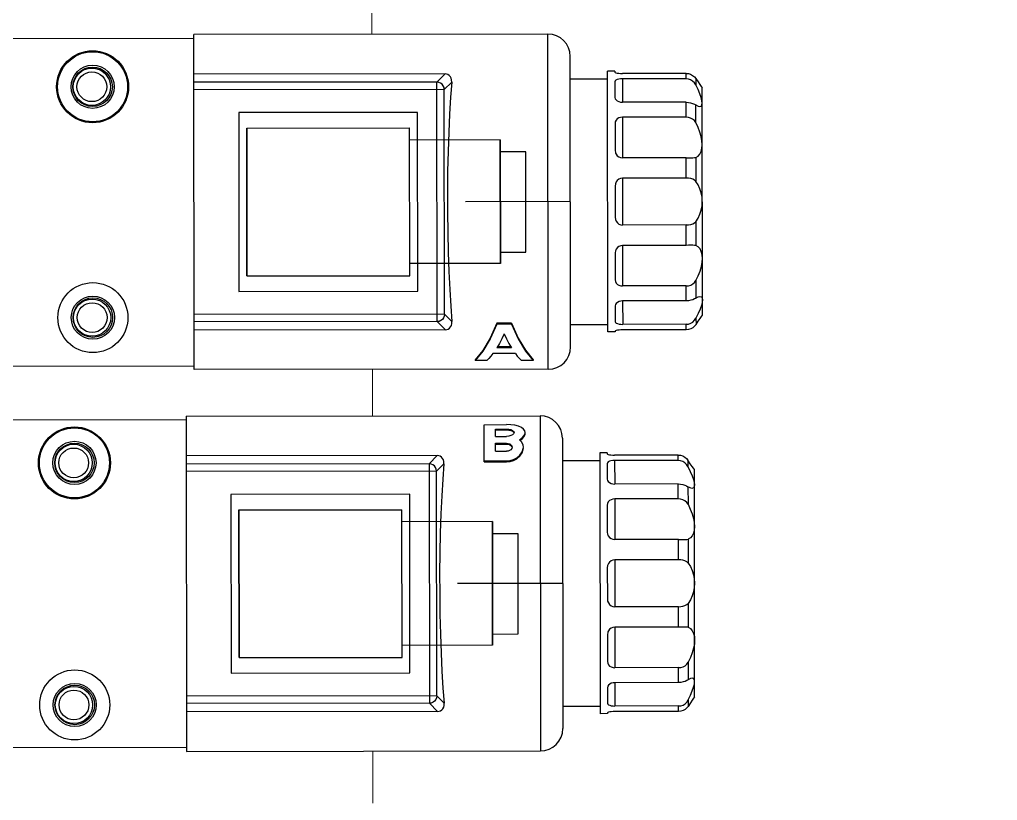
# Model space of a CAD drawing. Header units: feet. Extents: x -99009 to 3252343, y -11094690 to 9035152.
# Drawn here: x 2520649.2 to 2520780.4, y -1969550.5 to -1969445.6 of the extents above; entities that cross this region are included whole.
import ezdxf

# ---------------------------------------------------------------- set-up
doc = ezdxf.new("R2010")
doc.units = ezdxf.units.FT
for name, color, linetype in [('1', 1, 'Continuous'), ('K-LINE', 7, 'Continuous'), ('栗本図面枠', 7, 'Continuous')]:
    doc.layers.add(name, color=color, linetype=linetype)

# ---------------------------------------------------------------- blocks, each defined once
blk = doc.blocks.new('K24582845e8a56')
at = {"layer": '栗本図面枠', "color": 1}
for p, q in [((-7067.08, 339.82, 0), (-7066.61, 340.13, 0)), ((-7066.61, 340.13, 0), (-7066.24, 340.37, 0)), ((-7066.24, 340.37, 0), (-7065.99, 340.55, 0)), ((-7065.57, 340.13, 0), (-7066.22, 339.82, 0)), ((-7065.99, 340.55, 0), (-7065.8, 340.68, 0)), ((-7035.3, 340.68, 0), (-7065.8, 340.68, 0)), ((-7064.99, 340.37, 0), (-7065.57, 340.13, 0)), ((-7064.5, 340.54, 0), (-7064.99, 340.37, 0)), ((-7064.09, 340.65, 0), (-7064.5, 340.54, 0)), ((-7063.75, 340.68, 0), (-7064.09, 340.65, 0)), ((-7063.51, 340.65, 0), (-7063.75, 340.68, 0)), ((-7063.35, 340.55, 0), (-7063.51, 340.65, 0)), ((-7063.51, 339.82, 0), (-7063.34, 340.13, 0)), ((-7063.29, 340.35, 0), (-7063.35, 340.55, 0)), ((-7063.34, 340.13, 0), (-7063.29, 340.35, 0)), ((-7060.51, 340.13, 0), (-7061.16, 339.82, 0)), ((-7059.87, 340.37, 0), (-7060.51, 340.13, 0)), ((-7059.27, 340.54, 0), (-7059.87, 340.37, 0)), ((-7058.7, 340.65, 0), (-7059.27, 340.54, 0)), ((-7058.17, 340.68, 0), (-7058.7, 340.65, 0)), ((-7057.7, 340.65, 0), (-7058.17, 340.68, 0)), ((-7057.28, 340.55, 0), (-7057.7, 340.65, 0)), ((-7056.92, 340.37, 0), (-7057.28, 340.55, 0)), ((-7056.64, 340.13, 0), (-7056.92, 340.37, 0)), ((-7056.47, 339.82, 0), (-7056.64, 340.13, 0)), ((-7052.78, 340.13, 0), (-7053.25, 339.82, 0)), ((-7052.26, 340.37, 0), (-7052.78, 340.13, 0)), ((-7051.7, 340.54, 0), (-7052.26, 340.37, 0)), ((-7051.13, 340.65, 0), (-7051.7, 340.54, 0)), ((-7050.55, 340.68, 0), (-7051.13, 340.65, 0)), ((-7049.97, 340.65, 0), (-7050.55, 340.68, 0)), ((-7049.4, 340.55, 0), (-7049.97, 340.65, 0)), ((-7048.84, 340.37, 0), (-7049.4, 340.55, 0)), ((-7048.31, 340.13, 0), (-7048.84, 340.37, 0)), ((-7047.84, 339.82, 0), (-7048.31, 340.13, 0)), ((-7044.45, 340.13, 0), (-7044.63, 339.82, 0)), ((-7044.18, 340.37, 0), (-7044.45, 340.13, 0)), ((-7043.82, 340.54, 0), (-7044.18, 340.37, 0)), ((-7043.4, 340.65, 0), (-7043.82, 340.54, 0)), ((-7042.92, 340.68, 0), (-7043.4, 340.65, 0)), ((-7042.4, 340.65, 0), (-7042.92, 340.68, 0)), ((-7041.84, 340.55, 0), (-7042.4, 340.65, 0)), ((-7041.22, 340.37, 0), (-7041.84, 340.55, 0)), ((-7040.58, 340.13, 0), (-7041.22, 340.37, 0)), ((-7039.94, 339.82, 0), (-7040.58, 340.13, 0)), ((-7037.81, 340.35, 0), (-7037.75, 340.55, 0)), ((-7037.76, 340.13, 0), (-7037.81, 340.35, 0)), ((-7037.59, 339.82, 0), (-7037.76, 340.13, 0)), ((-7037.75, 340.55, 0), (-7037.59, 340.65, 0)), ((-7037.59, 340.65, 0), (-7037.34, 340.68, 0)), ((-7037.34, 340.68, 0), (-7037.01, 340.65, 0)), ((-7037.01, 340.65, 0), (-7036.6, 340.54, 0)), ((-7036.6, 340.54, 0), (-7036.1, 340.37, 0)), ((-7036.1, 340.37, 0), (-7035.53, 340.13, 0)), ((-7035.53, 340.13, 0), (-7034.88, 339.82, 0)), ((-7035.11, 340.55, 0), (-7035.3, 340.68, 0)), ((-7034.85, 340.37, 0), (-7035.11, 340.55, 0)), ((-7034.49, 340.13, 0), (-7034.85, 340.37, 0)), ((-7034.02, 339.82, 0), (-7034.49, 340.13, 0)), ((-7067.76, 338.52, 0), (-7067.73, 338.83, 0)), ((-7067.73, 338.83, 0), (-7067.64, 339.13, 0)), ((-7067.64, 339.13, 0), (-7067.49, 339.4, 0)), ((-7067.49, 339.4, 0), (-7067.3, 339.64, 0)), ((-7067.3, 339.64, 0), (-7067.08, 339.82, 0)), ((-7067.08, 339.82, 0), (-7066.22, 339.82, 0)), ((-7067, 338.83, 0), (-7067.03, 338.52, 0)), ((-7066.89, 339.13, 0), (-7067, 338.83, 0)), ((-7066.72, 339.4, 0), (-7066.89, 339.13, 0)), ((-7066.49, 339.64, 0), (-7066.72, 339.4, 0)), ((-7066.22, 339.82, 0), (-7066.49, 339.64, 0)), ((-7063.88, 338.52, 0), (-7063.86, 338.83, 0)), ((-7063.86, 338.83, 0), (-7063.81, 339.13, 0)), ((-7063.81, 339.13, 0), (-7063.72, 339.4, 0)), ((-7063.72, 339.4, 0), (-7063.62, 339.64, 0)), ((-7063.62, 339.64, 0), (-7063.51, 339.82, 0)), ((-7061.16, 339.82, 0), (-7063.51, 339.82, 0)), ((-7061.85, 338.83, 0), (-7061.88, 338.52, 0)), ((-7061.76, 339.13, 0), (-7061.85, 338.83, 0)), ((-7061.62, 339.4, 0), (-7061.76, 339.13, 0)), ((-7061.41, 339.64, 0), (-7061.62, 339.4, 0)), ((-7061.16, 339.82, 0), (-7061.41, 339.64, 0)), ((-7056.44, 339.64, 0), (-7056.47, 339.82, 0)), ((-7056.47, 339.82, 0), (-7053.25, 339.82, 0)), ((-7056.42, 339.4, 0), (-7056.44, 339.64, 0)), ((-7056.43, 338.83, 0), (-7056.42, 339.13, 0)), ((-7056.43, 338.52, 0), (-7056.43, 338.83, 0)), ((-7056.42, 339.31, 0), (-7056.42, 339.4, 0)), ((-7056.42, 339.13, 0), (-7056.42, 339.31, 0)), ((-7053.68, 338.83, 0), (-7053.69, 338.52, 0)), ((-7053.63, 339.13, 0), (-7053.68, 338.83, 0)), ((-7053.55, 339.4, 0), (-7053.63, 339.13, 0)), ((-7053.42, 339.64, 0), (-7053.55, 339.4, 0)), ((-7053.25, 339.82, 0), (-7053.42, 339.64, 0)), ((-7047.68, 339.64, 0), (-7047.84, 339.82, 0)), ((-7047.84, 339.82, 0), (-7044.63, 339.82, 0)), ((-7047.55, 339.4, 0), (-7047.68, 339.64, 0)), ((-7047.47, 339.13, 0), (-7047.55, 339.4, 0)), ((-7047.42, 338.83, 0), (-7047.47, 339.13, 0)), ((-7047.4, 338.52, 0), (-7047.42, 338.83, 0)), ((-7044.66, 339.64, 0), (-7044.67, 339.4, 0)), ((-7044.67, 339.4, 0), (-7044.67, 339.31, 0)), ((-7044.67, 339.31, 0), (-7044.67, 339.13, 0)), ((-7044.67, 339.13, 0), (-7044.67, 338.83, 0)), ((-7044.67, 338.83, 0), (-7044.66, 338.52, 0)), ((-7044.63, 339.82, 0), (-7044.66, 339.64, 0)), ((-7039.68, 339.64, 0), (-7039.94, 339.82, 0)), ((-7039.94, 339.82, 0), (-7037.59, 339.82, 0)), ((-7039.48, 339.4, 0), (-7039.68, 339.64, 0)), ((-7039.33, 339.13, 0), (-7039.48, 339.4, 0)), ((-7039.24, 338.83, 0), (-7039.33, 339.13, 0)), ((-7039.22, 338.52, 0), (-7039.24, 338.83, 0)), ((-7037.59, 339.82, 0), (-7037.48, 339.64, 0)), ((-7037.48, 339.64, 0), (-7037.37, 339.4, 0)), ((-7037.37, 339.4, 0), (-7037.29, 339.13, 0)), ((-7037.29, 339.13, 0), (-7037.23, 338.83, 0)), ((-7037.23, 338.83, 0), (-7037.21, 338.52, 0)), ((-7034.6, 339.64, 0), (-7034.88, 339.82, 0)), ((-7034.88, 339.82, 0), (-7034.02, 339.82, 0)), ((-7034.37, 339.4, 0), (-7034.6, 339.64, 0)), ((-7034.2, 339.13, 0), (-7034.37, 339.4, 0)), ((-7034.1, 338.83, 0), (-7034.2, 339.13, 0)), ((-7034.07, 338.52, 0), (-7034.1, 338.83, 0)), ((-7034.02, 339.82, 0), (-7033.8, 339.64, 0)), ((-7033.8, 339.64, 0), (-7033.6, 339.4, 0)), ((-7033.6, 339.4, 0), (-7033.46, 339.13, 0)), ((-7033.46, 339.13, 0), (-7033.36, 338.83, 0)), ((-7033.36, 338.83, 0), (-7033.33, 338.52, 0)), ((-7016.05, 338.54, 0), (-7015.83, 338.72, 0)), ((-7015.35, 339.03, 0), (-7015.83, 338.72, 0)), ((-7015.83, 338.72, 0), (-7014.97, 338.72, 0)), ((-7014.99, 339.27, 0), (-7015.35, 339.03, 0)), ((-7014.97, 338.72, 0), (-7015.24, 338.54, 0)), ((-7014.74, 339.44, 0), (-7014.99, 339.27, 0)), ((-7014.97, 338.72, 0), (-7014.32, 339.03, 0)), ((-7014.55, 339.58, 0), (-7014.74, 339.44, 0)), ((-6984.05, 339.58, 0), (-7014.55, 339.58, 0)), ((-7014.32, 339.03, 0), (-7013.74, 339.27, 0)), ((-7013.74, 339.27, 0), (-7013.24, 339.45, 0)), ((-7013.24, 339.45, 0), (-7012.83, 339.55, 0)), ((-7012.83, 339.55, 0), (-7012.5, 339.58, 0)), ((-7012.5, 339.58, 0), (-7012.26, 339.55, 0)), ((-7012.37, 338.54, 0), (-7012.26, 338.72, 0)), ((-7012.26, 339.55, 0), (-7012.1, 339.44, 0)), ((-7012.09, 339.03, 0), (-7012.26, 338.72, 0)), ((-7012.26, 338.72, 0), (-7009.91, 338.72, 0)), ((-7012.1, 339.44, 0), (-7012.04, 339.25, 0)), ((-7012.04, 339.25, 0), (-7012.09, 339.03, 0)), ((-7009.91, 338.72, 0), (-7010.16, 338.54, 0)), ((-7009.91, 338.72, 0), (-7009.26, 339.03, 0)), ((-7009.26, 339.03, 0), (-7008.62, 339.27, 0)), ((-7008.62, 339.27, 0), (-7008.01, 339.45, 0)), ((-7008.01, 339.45, 0), (-7007.44, 339.55, 0)), ((-7007.44, 339.55, 0), (-7006.92, 339.58, 0)), ((-7006.92, 339.58, 0), (-7006.44, 339.55, 0)), ((-7006.44, 339.55, 0), (-7006.02, 339.44, 0)), ((-7006.02, 339.44, 0), (-7005.67, 339.27, 0)), ((-7005.67, 339.27, 0), (-7005.39, 339.03, 0)), ((-7005.39, 339.03, 0), (-7005.22, 338.72, 0)), ((-7005.19, 338.54, 0), (-7005.22, 338.72, 0)), ((-7005.22, 338.72, 0), (-7002, 338.72, 0)), ((-7002, 338.72, 0), (-7002.17, 338.54, 0)), ((-7002, 338.72, 0), (-7001.53, 339.03, 0)), ((-7001.53, 339.03, 0), (-7001, 339.27, 0)), ((-7001, 339.27, 0), (-7000.44, 339.45, 0)), ((-7000.44, 339.45, 0), (-6999.87, 339.55, 0)), ((-6999.87, 339.55, 0), (-6999.3, 339.58, 0)), ((-6999.3, 339.58, 0), (-6998.72, 339.55, 0)), ((-6998.72, 339.55, 0), (-6998.15, 339.44, 0)), ((-6998.15, 339.44, 0), (-6997.59, 339.27, 0)), ((-6997.59, 339.27, 0), (-6997.06, 339.03, 0)), ((-6997.06, 339.03, 0), (-6996.59, 338.72, 0)), ((-6996.43, 338.54, 0), (-6996.59, 338.72, 0)), ((-6996.59, 338.72, 0), (-6993.38, 338.72, 0)), ((-6993.38, 338.72, 0), (-6993.41, 338.54, 0)), ((-6993.38, 338.72, 0), (-6993.21, 339.03, 0)), ((-6993.21, 339.03, 0), (-6992.93, 339.27, 0)), ((-6992.93, 339.27, 0), (-6992.57, 339.45, 0)), ((-6992.57, 339.45, 0), (-6992.15, 339.55, 0)), ((-6992.15, 339.55, 0), (-6991.67, 339.58, 0)), ((-6991.67, 339.58, 0), (-6991.15, 339.55, 0)), ((-6991.15, 339.55, 0), (-6990.58, 339.44, 0)), ((-6990.58, 339.44, 0), (-6989.97, 339.27, 0)), ((-6989.97, 339.27, 0), (-6989.33, 339.03, 0)), ((-6989.33, 339.03, 0), (-6988.69, 338.72, 0)), ((-6988.43, 338.54, 0), (-6988.69, 338.72, 0)), ((-6988.69, 338.72, 0), (-6986.34, 338.72, 0)), ((-6986.5, 339.44, 0), (-6986.56, 339.25, 0)), ((-6986.56, 339.25, 0), (-6986.51, 339.03, 0)), ((-6986.51, 339.03, 0), (-6986.34, 338.72, 0)), ((-6986.34, 339.55, 0), (-6986.5, 339.44, 0)), ((-6986.09, 339.58, 0), (-6986.34, 339.55, 0)), ((-6986.34, 338.72, 0), (-6986.23, 338.54, 0)), ((-6985.76, 339.55, 0), (-6986.09, 339.58, 0)), ((-6985.35, 339.45, 0), (-6985.76, 339.55, 0)), ((-6984.85, 339.27, 0), (-6985.35, 339.45, 0)), ((-6984.27, 339.03, 0), (-6984.85, 339.27, 0)), ((-6983.63, 338.72, 0), (-6984.27, 339.03, 0)), ((-6984.05, 339.58, 0), (-6983.85, 339.44, 0)), ((-6983.85, 339.44, 0), (-6983.6, 339.27, 0)), ((-6983.35, 338.54, 0), (-6983.63, 338.72, 0)), ((-6983.63, 338.72, 0), (-6982.77, 338.72, 0)), ((-6983.6, 339.27, 0), (-6983.24, 339.03, 0)), ((-6983.24, 339.03, 0), (-6982.77, 338.72, 0)), ((-6982.77, 338.72, 0), (-6982.55, 338.54, 0)), ((-7067.76, 338.52, 0), (-7067.76, 329.98, 0)), ((-7067.03, 338.52, 0), (-7067.76, 338.52, 0)), ((-7067.03, 338.52, 0), (-7067.03, 329.98, 0)), ((-7063.88, 338.52, 0), (-7063.88, 329.98, 0)), ((-7061.88, 338.52, 0), (-7063.88, 338.52, 0)), ((-7061.88, 338.52, 0), (-7061.88, 329.98, 0)), ((-7056.43, 338.52, 0), (-7056.43, 329.98, 0)), ((-7053.69, 338.52, 0), (-7056.43, 338.52, 0)), ((-7053.69, 338.52, 0), (-7053.69, 329.98, 0)), ((-7047.4, 338.52, 0), (-7047.4, 329.98, 0)), ((-7044.66, 338.52, 0), (-7047.4, 338.52, 0)), ((-7044.66, 338.52, 0), (-7044.66, 329.98, 0)), ((-7039.22, 338.52, 0), (-7039.22, 329.98, 0)), ((-7037.21, 338.52, 0), (-7039.22, 338.52, 0)), ((-7037.21, 338.52, 0), (-7037.21, 329.98, 0)), ((-7034.07, 338.52, 0), (-7034.07, 329.98, 0)), ((-7033.33, 338.52, 0), (-7034.07, 338.52, 0)), ((-7033.33, 338.52, 0), (-7033.33, 329.98, 0)), ((-7016.51, 337.42, 0), (-7016.48, 337.73, 0)), ((-7015.78, 337.42, 0), (-7016.51, 337.42, 0)), ((-7016.51, 337.42, 0), (-7016.51, 328.88, 0)), ((-7016.48, 337.73, 0), (-7016.39, 338.03, 0)), ((-7016.39, 338.03, 0), (-7016.24, 338.3, 0)), ((-7016.24, 338.3, 0), (-7016.05, 338.54, 0)), ((-7015.75, 337.73, 0), (-7015.78, 337.42, 0)), ((-7015.78, 337.42, 0), (-7015.78, 328.88, 0)), ((-7015.64, 338.03, 0), (-7015.75, 337.73, 0)), ((-7015.47, 338.3, 0), (-7015.64, 338.03, 0)), ((-7015.24, 338.54, 0), (-7015.47, 338.3, 0)), ((-7012.63, 337.42, 0), (-7012.61, 337.73, 0)), ((-7010.63, 337.42, 0), (-7012.63, 337.42, 0)), ((-7012.63, 337.42, 0), (-7012.63, 328.88, 0)), ((-7012.61, 337.73, 0), (-7012.56, 338.03, 0)), ((-7012.56, 338.03, 0), (-7012.47, 338.3, 0)), ((-7012.47, 338.3, 0), (-7012.37, 338.54, 0)), ((-7010.6, 337.73, 0), (-7010.63, 337.42, 0)), ((-7010.63, 337.42, 0), (-7010.63, 328.88, 0)), ((-7010.51, 338.03, 0), (-7010.6, 337.73, 0)), ((-7010.37, 338.3, 0), (-7010.51, 338.03, 0)), ((-7010.16, 338.54, 0), (-7010.37, 338.3, 0)), ((-7005.17, 338.3, 0), (-7005.19, 338.54, 0)), ((-7005.18, 337.73, 0), (-7005.17, 338.03, 0)), ((-7005.18, 337.42, 0), (-7005.18, 337.73, 0)), ((-7002.44, 337.42, 0), (-7005.18, 337.42, 0)), ((-7005.18, 337.42, 0), (-7005.18, 328.88, 0)), ((-7005.17, 338.21, 0), (-7005.17, 338.3, 0)), ((-7005.17, 338.03, 0), (-7005.17, 338.21, 0)), ((-7002.43, 337.73, 0), (-7002.44, 337.42, 0)), ((-7002.44, 337.42, 0), (-7002.44, 328.88, 0)), ((-7002.38, 338.03, 0), (-7002.43, 337.73, 0)), ((-7002.3, 338.3, 0), (-7002.38, 338.03, 0)), ((-7002.17, 338.54, 0), (-7002.3, 338.3, 0)), ((-6996.3, 338.3, 0), (-6996.43, 338.54, 0)), ((-6996.22, 338.03, 0), (-6996.3, 338.3, 0)), ((-6996.17, 337.73, 0), (-6996.22, 338.03, 0)), ((-6996.15, 337.42, 0), (-6996.17, 337.73, 0)), ((-6993.41, 337.42, 0), (-6996.15, 337.42, 0)), ((-6996.15, 337.42, 0), (-6996.15, 328.88, 0)), ((-6993.41, 338.54, 0), (-6993.42, 338.3, 0)), ((-6993.42, 338.3, 0), (-6993.42, 338.21, 0)), ((-6993.42, 338.21, 0), (-6993.42, 338.03, 0)), ((-6993.42, 338.03, 0), (-6993.42, 337.73, 0)), ((-6993.42, 337.73, 0), (-6993.41, 337.42, 0)), ((-6993.41, 337.42, 0), (-6993.41, 328.88, 0)), ((-6988.23, 338.3, 0), (-6988.43, 338.54, 0)), ((-6988.08, 338.03, 0), (-6988.23, 338.3, 0)), ((-6987.99, 337.73, 0), (-6988.08, 338.03, 0)), ((-6987.97, 337.42, 0), (-6987.99, 337.73, 0)), ((-6985.96, 337.42, 0), (-6987.97, 337.42, 0)), ((-6987.97, 337.42, 0), (-6987.97, 328.88, 0)), ((-6986.23, 338.54, 0), (-6986.12, 338.3, 0)), ((-6986.12, 338.3, 0), (-6986.04, 338.03, 0)), ((-6986.04, 338.03, 0), (-6985.98, 337.73, 0)), ((-6985.98, 337.73, 0), (-6985.96, 337.42, 0)), ((-6985.96, 337.42, 0), (-6985.96, 328.88, 0)), ((-6983.12, 338.3, 0), (-6983.35, 338.54, 0)), ((-6982.95, 338.03, 0), (-6983.12, 338.3, 0)), ((-6982.85, 337.73, 0), (-6982.95, 338.03, 0)), ((-6982.82, 337.42, 0), (-6982.85, 337.73, 0)), ((-6982.08, 337.42, 0), (-6982.82, 337.42, 0)), ((-6982.82, 337.42, 0), (-6982.82, 328.88, 0)), ((-6982.55, 338.54, 0), (-6982.35, 338.3, 0)), ((-6982.35, 338.3, 0), (-6982.21, 338.03, 0)), ((-6982.21, 338.03, 0), (-6982.11, 337.73, 0)), ((-6982.11, 337.73, 0), (-6982.08, 337.42, 0)), ((-6982.08, 337.42, 0), (-6982.08, 328.88, 0)), ((-7067.81, 329.28, 0), (-7067.79, 329.49, 0)), ((-7067.79, 329.49, 0), (-7067.77, 329.73, 0)), ((-7067.77, 329.73, 0), (-7067.76, 329.98, 0)), ((-7067.03, 329.98, 0), (-7067.02, 329.73, 0)), ((-7067.03, 329.98, 0), (-7063.88, 329.98, 0)), ((-7067.02, 329.73, 0), (-7066.98, 329.49, 0)), ((-7066.98, 329.49, 0), (-7066.93, 329.28, 0)), ((-7064.07, 329.28, 0), (-7063.97, 329.49, 0)), ((-7063.97, 329.49, 0), (-7063.91, 329.73, 0)), ((-7063.91, 329.73, 0), (-7063.88, 329.98, 0)), ((-7061.88, 329.98, 0), (-7061.85, 329.73, 0)), ((-7061.88, 329.98, 0), (-7056.45, 329.98, 0)), ((-7061.85, 329.73, 0), (-7061.78, 329.49, 0)), ((-7061.78, 329.49, 0), (-7061.65, 329.28, 0)), ((-7056.71, 329.28, 0), (-7056.56, 329.49, 0)), ((-7056.56, 329.49, 0), (-7056.46, 329.73, 0)), ((-7056.46, 329.73, 0), (-7056.43, 329.98, 0)), ((-7053.69, 329.98, 0), (-7053.66, 329.73, 0)), ((-7053.69, 329.98, 0), (-7047.4, 329.98, 0)), ((-7053.66, 329.73, 0), (-7053.56, 329.49, 0)), ((-7053.56, 329.49, 0), (-7053.4, 329.28, 0)), ((-7047.69, 329.28, 0), (-7047.54, 329.49, 0)), ((-7047.54, 329.49, 0), (-7047.44, 329.73, 0)), ((-7047.44, 329.73, 0), (-7047.4, 329.98, 0)), ((-7044.66, 329.98, 0), (-7044.63, 329.73, 0)), ((-7044.66, 329.98, 0), (-7039.22, 329.98, 0)), ((-7044.63, 329.73, 0), (-7044.54, 329.49, 0)), ((-7044.54, 329.49, 0), (-7044.39, 329.28, 0)), ((-7039.44, 329.28, 0), (-7039.32, 329.49, 0)), ((-7039.32, 329.49, 0), (-7039.24, 329.73, 0)), ((-7039.24, 329.73, 0), (-7039.22, 329.98, 0)), ((-7037.21, 329.98, 0), (-7037.19, 329.73, 0)), ((-7037.21, 329.98, 0), (-7034.07, 329.98, 0)), ((-7037.19, 329.73, 0), (-7037.13, 329.49, 0)), ((-7037.13, 329.49, 0), (-7037.02, 329.28, 0)), ((-7034.17, 329.28, 0), (-7034.11, 329.49, 0)), ((-7034.11, 329.49, 0), (-7034.08, 329.73, 0)), ((-7034.08, 329.73, 0), (-7034.07, 329.98, 0)), ((-7033.33, 329.98, 0), (-7033.33, 329.73, 0)), ((-7033.33, 329.73, 0), (-7033.31, 329.49, 0)), ((-7033.31, 329.49, 0), (-7033.28, 329.28, 0)), ((-7068.05, 328.98, 0), (-7068.05, 327.98, 0)), ((-7068.05, 328.98, 0), (-7067.92, 328.98, 0)), ((-7067.92, 328.98, 0), (-7067.89, 329.02, 0)), ((-7067.89, 329.02, 0), (-7067.85, 329.12, 0)), ((-7067.85, 329.12, 0), (-7067.81, 329.28, 0)), ((-7066.93, 329.28, 0), (-7066.85, 329.12, 0)), ((-7066.85, 329.12, 0), (-7066.75, 329.02, 0)), ((-7066.75, 329.02, 0), (-7066.64, 328.98, 0)), ((-7066.64, 328.98, 0), (-7064.55, 328.98, 0)), ((-7064.55, 328.98, 0), (-7064.37, 329.02, 0)), ((-7064.37, 329.02, 0), (-7064.21, 329.12, 0)), ((-7064.21, 329.12, 0), (-7064.07, 329.28, 0)), ((-7061.65, 329.28, 0), (-7061.48, 329.12, 0)), ((-7061.48, 329.12, 0), (-7061.28, 329.02, 0)), ((-7061.28, 329.02, 0), (-7061.04, 328.98, 0)), ((-7061.04, 328.98, 0), (-7057.43, 328.98, 0)), ((-7057.43, 328.98, 0), (-7057.15, 329.02, 0)), ((-7057.15, 329.02, 0), (-7057.06, 329.05, 0)), ((-7057.06, 329.05, 0), (-7056.91, 329.12, 0)), ((-7056.91, 329.12, 0), (-7056.71, 329.28, 0)), ((-7053.4, 329.28, 0), (-7053.19, 329.12, 0)), ((-7053.19, 329.12, 0), (-7052.93, 329.02, 0)), ((-7052.93, 329.02, 0), (-7052.64, 328.98, 0)), ((-7052.64, 328.98, 0), (-7048.46, 328.98, 0)), ((-7048.46, 328.98, 0), (-7048.17, 329.02, 0)), ((-7048.17, 329.02, 0), (-7047.91, 329.12, 0)), ((-7047.91, 329.12, 0), (-7047.69, 329.28, 0)), ((-7044.39, 329.28, 0), (-7044.18, 329.12, 0)), ((-7044.18, 329.12, 0), (-7044.03, 329.05, 0)), ((-7044.03, 329.05, 0), (-7043.94, 329.02, 0)), ((-7043.94, 329.02, 0), (-7043.67, 328.98, 0)), ((-7043.67, 328.98, 0), (-7040.05, 328.98, 0)), ((-7040.05, 328.98, 0), (-7039.82, 329.02, 0)), ((-7039.82, 329.02, 0), (-7039.61, 329.12, 0)), ((-7039.61, 329.12, 0), (-7039.44, 329.28, 0)), ((-7037.02, 329.28, 0), (-7036.89, 329.12, 0)), ((-7036.89, 329.12, 0), (-7036.72, 329.02, 0)), ((-7036.72, 329.02, 0), (-7036.54, 328.98, 0)), ((-7036.54, 328.98, 0), (-7034.46, 328.98, 0)), ((-7034.46, 328.98, 0), (-7034.34, 329.02, 0)), ((-7034.34, 329.02, 0), (-7034.25, 329.12, 0)), ((-7034.25, 329.12, 0), (-7034.17, 329.28, 0)), ((-7033.28, 329.28, 0), (-7033.25, 329.12, 0)), ((-7033.25, 329.12, 0), (-7033.21, 329.02, 0)), ((-7033.21, 329.02, 0), (-7033.17, 328.98, 0)), ((-7033.17, 328.98, 0), (-7033.05, 328.98, 0)), ((-7033.05, 328.98, 0), (-7033.05, 327.98, 0)), ((-7016.6, 328.02, 0), (-7016.56, 328.18, 0)), ((-7016.56, 328.18, 0), (-7016.54, 328.39, 0)), ((-7016.54, 328.39, 0), (-7016.52, 328.63, 0)), ((-7016.52, 328.63, 0), (-7016.51, 328.88, 0)), ((-7015.78, 328.88, 0), (-7015.77, 328.63, 0)), ((-7015.78, 328.88, 0), (-7012.63, 328.88, 0)), ((-7015.77, 328.63, 0), (-7015.73, 328.39, 0)), ((-7015.73, 328.39, 0), (-7015.68, 328.18, 0)), ((-7015.68, 328.18, 0), (-7015.6, 328.02, 0)), ((-7012.96, 328.02, 0), (-7012.82, 328.18, 0)), ((-7012.82, 328.18, 0), (-7012.72, 328.39, 0)), ((-7012.72, 328.39, 0), (-7012.66, 328.63, 0)), ((-7012.66, 328.63, 0), (-7012.63, 328.88, 0)), ((-7010.63, 328.88, 0), (-7010.6, 328.63, 0)), ((-7010.63, 328.88, 0), (-7005.2, 328.88, 0)), ((-7010.6, 328.63, 0), (-7010.53, 328.39, 0)), ((-7010.53, 328.39, 0), (-7010.4, 328.18, 0)), ((-7010.4, 328.18, 0), (-7010.23, 328.02, 0)), ((-7005.66, 328.02, 0), (-7005.46, 328.18, 0)), ((-7005.46, 328.18, 0), (-7005.31, 328.39, 0)), ((-7005.31, 328.39, 0), (-7005.21, 328.63, 0)), ((-7005.21, 328.63, 0), (-7005.18, 328.88, 0)), ((-7002.44, 328.88, 0), (-7002.41, 328.63, 0)), ((-7002.44, 328.88, 0), (-6996.15, 328.88, 0)), ((-7002.41, 328.63, 0), (-7002.31, 328.39, 0)), ((-7002.31, 328.39, 0), (-7002.15, 328.18, 0)), ((-7002.15, 328.18, 0), (-7001.94, 328.02, 0)), ((-6996.66, 328.02, 0), (-6996.44, 328.18, 0)), ((-6996.44, 328.18, 0), (-6996.29, 328.39, 0)), ((-6996.29, 328.39, 0), (-6996.19, 328.63, 0)), ((-6996.19, 328.63, 0), (-6996.15, 328.88, 0)), ((-6993.41, 328.88, 0), (-6993.38, 328.63, 0)), ((-6993.41, 328.88, 0), (-6987.97, 328.88, 0)), ((-6993.38, 328.63, 0), (-6993.29, 328.39, 0)), ((-6993.29, 328.39, 0), (-6993.14, 328.18, 0)), ((-6993.14, 328.18, 0), (-6992.93, 328.02, 0)), ((-6988.36, 328.02, 0), (-6988.19, 328.18, 0)), ((-6988.19, 328.18, 0), (-6988.07, 328.39, 0)), ((-6988.07, 328.39, 0), (-6987.99, 328.63, 0)), ((-6987.99, 328.63, 0), (-6987.97, 328.88, 0)), ((-6985.96, 328.88, 0), (-6985.94, 328.63, 0)), ((-6985.96, 328.88, 0), (-6982.82, 328.88, 0)), ((-6985.94, 328.63, 0), (-6985.88, 328.39, 0)), ((-6985.88, 328.39, 0), (-6985.77, 328.18, 0)), ((-6985.77, 328.18, 0), (-6985.64, 328.02, 0)), ((-6983, 328.02, 0), (-6982.92, 328.18, 0)), ((-6982.92, 328.18, 0), (-6982.86, 328.39, 0)), ((-6982.86, 328.39, 0), (-6982.83, 328.63, 0)), ((-6982.83, 328.63, 0), (-6982.82, 328.88, 0)), ((-6982.08, 328.88, 0), (-6982.08, 328.63, 0)), ((-6982.08, 328.63, 0), (-6982.06, 328.39, 0)), ((-6982.06, 328.39, 0), (-6982.03, 328.18, 0)), ((-6982.03, 328.18, 0), (-6982, 328.02, 0)), ((-7033.05, 327.98, 0), (-7068.05, 327.98, 0)), ((-7067.05, 322.98, 0), (-7067.05, 327.98, 0)), ((-7034.05, 322.98, 0), (-7034.05, 327.98, 0)), ((-7016.8, 327.88, 0), (-7016.67, 327.88, 0)), ((-7016.8, 327.88, 0), (-7016.8, 326.88, 0)), ((-7016.8, 326.88, 0), (-6981.8, 326.88, 0)), ((-7016.67, 327.88, 0), (-7016.64, 327.92, 0)), ((-7016.64, 327.92, 0), (-7016.6, 328.02, 0)), ((-7015.8, 321.88, 0), (-7015.8, 326.88, 0)), ((-7015.6, 328.02, 0), (-7015.5, 327.92, 0)), ((-7015.5, 327.92, 0), (-7015.39, 327.88, 0)), ((-7015.39, 327.88, 0), (-7013.3, 327.88, 0)), ((-7013.3, 327.88, 0), (-7013.12, 327.92, 0)), ((-7013.12, 327.92, 0), (-7012.96, 328.02, 0)), ((-7010.23, 328.02, 0), (-7010.03, 327.92, 0)), ((-7010.03, 327.92, 0), (-7009.79, 327.88, 0)), ((-7009.79, 327.88, 0), (-7006.18, 327.88, 0)), ((-7006.18, 327.88, 0), (-7005.9, 327.92, 0)), ((-7005.9, 327.92, 0), (-7005.81, 327.95, 0)), ((-7005.81, 327.95, 0), (-7005.66, 328.02, 0)), ((-7001.94, 328.02, 0), (-7001.68, 327.92, 0)), ((-7001.68, 327.92, 0), (-7001.39, 327.88, 0)), ((-7001.39, 327.88, 0), (-6997.21, 327.88, 0)), ((-6997.21, 327.88, 0), (-6996.92, 327.92, 0)), ((-6996.92, 327.92, 0), (-6996.66, 328.02, 0)), ((-6992.93, 328.02, 0), (-6992.78, 327.95, 0)), ((-6992.78, 327.95, 0), (-6992.69, 327.92, 0)), ((-6992.69, 327.92, 0), (-6992.42, 327.88, 0)), ((-6992.42, 327.88, 0), (-6988.8, 327.88, 0)), ((-6988.8, 327.88, 0), (-6988.57, 327.92, 0)), ((-6988.57, 327.92, 0), (-6988.36, 328.02, 0)), ((-6985.64, 328.02, 0), (-6985.47, 327.92, 0)), ((-6985.47, 327.92, 0), (-6985.29, 327.88, 0)), ((-6985.29, 327.88, 0), (-6983.21, 327.88, 0)), ((-6983.21, 327.88, 0), (-6983.09, 327.92, 0)), ((-6983.09, 327.92, 0), (-6983, 328.02, 0)), ((-6982.8, 321.88, 0), (-6982.8, 326.88, 0)), ((-6982, 328.02, 0), (-6981.96, 327.92, 0)), ((-6981.96, 327.92, 0), (-6981.92, 327.88, 0)), ((-6981.92, 327.88, 0), (-6981.8, 327.88, 0)), ((-6981.8, 327.88, 0), (-6981.8, 326.88, 0)), ((-7031.05, 322.98, 0), (-7070.05, 322.98, 0)), ((-7050.55, 322.98, 0), (-7050.55, 308.89, 0)), ((-7018.8, 321.88, 0), (-6979.8, 321.88, 0)), ((-6999.3, 321.88, 0), (-6999.3, 307.79, 0)), ((-7073.05, 319.98, 0), (-7073.05, 272.48, 0)), ((-7028.05, 319.98, 0), (-7073.05, 319.98, 0)), ((-7028.05, 319.98, 0), (-7028.05, 272.48, 0)), ((-7030.6, 316.92, 0), (-7029.33, 317.98, 0)), ((-7030.49, 316.92, 0), (-7029.23, 317.98, 0)), ((-7029.33, 317.98, 0), (-7029.23, 317.98, 0)), ((-7029.23, 317.98, 0), (-7029.23, 316.38, 0)), ((-7021.8, 318.88, 0), (-6976.8, 318.88, 0)), ((-7021.8, 271.38, 0), (-7021.8, 318.88, 0)), ((-6976.8, 271.38, 0), (-6976.8, 318.88, 0)), ((-7057.23, 317.01, 0), (-7057.23, 313.57, 0)), ((-7043.76, 317.01, 0), (-7057.23, 317.01, 0)), ((-7043.76, 313.57, 0), (-7043.76, 317.01, 0)), ((-7032.25, 315.94, 0), (-7030.6, 316.92, 0)), ((-7032.13, 315.95, 0), (-7030.49, 316.92, 0)), ((-7029.51, 316.11, 0), (-7029.23, 316.38, 0)), ((-7020.24, 316.37, 0), (-7020.41, 315.97, 0)), ((-7020.03, 316.67, 0), (-7020.24, 316.37, 0)), ((-7019.77, 316.84, 0), (-7020.03, 316.67, 0)), ((-7019.57, 316.88, 0), (-7019.77, 316.84, 0)), ((-7019.47, 316.87, 0), (-7019.57, 316.88, 0)), ((-7019.15, 316.75, 0), (-7019.47, 316.87, 0)), ((-7019.36, 316.87, 0), (-7019.45, 316.88, 0)), ((-7019.04, 316.75, 0), (-7019.36, 316.87, 0)), ((-7018.84, 316.49, 0), (-7019.15, 316.75, 0)), ((-7018.73, 316.49, 0), (-7019.04, 316.75, 0)), ((-7018.57, 316.11, 0), (-7018.84, 316.49, 0)), ((-7018.5, 316.18, 0), (-7018.73, 316.49, 0)), ((-7018.27, 316.42, 0), (-7018.57, 316.11, 0)), ((-7017.87, 316.6, 0), (-7018.27, 316.42, 0)), ((-7017.61, 316.63, 0), (-7017.87, 316.6, 0)), ((-7017.42, 316.62, 0), (-7017.61, 316.63, 0)), ((-7017.29, 316.62, 0), (-7017.48, 316.63, 0)), ((-7016.95, 316.46, 0), (-7017.42, 316.62, 0)), ((-7016.82, 316.46, 0), (-7017.29, 316.62, 0)), ((-7016.53, 316.16, 0), (-7016.95, 316.46, 0)), ((-7016.39, 316.16, 0), (-7016.82, 316.46, 0)), ((-7034.24, 315.07, 0), (-7032.25, 315.94, 0)), ((-7034.24, 315.07, 0), (-7034.24, 313.07, 0)), ((-7034.24, 315.07, 0), (-7034.1, 315.07, 0)), ((-7034.1, 315.07, 0), (-7032.13, 315.95, 0)), ((-7034.1, 315.07, 0), (-7034.1, 313.07, 0)), ((-7031.52, 314.71, 0), (-7030.95, 315.05, 0)), ((-7031.06, 314.98, 0), (-7031.06, 313.16, 0)), ((-7030.95, 315.05, 0), (-7030.95, 313.09, 0)), ((-7030.16, 315.57, 0), (-7029.82, 315.83, 0)), ((-7030.16, 315.57, 0), (-7030.16, 312.56, 0)), ((-7029.82, 315.83, 0), (-7029.51, 316.11, 0)), ((-7020.53, 315.48, 0), (-7020.59, 314.95, 0)), ((-7020.41, 315.97, 0), (-7020.53, 315.48, 0)), ((-7019.95, 314.95, 0), (-7019.85, 315.18, 0)), ((-7019.85, 315.18, 0), (-7019.72, 315.33, 0)), ((-7019.84, 314.95, 0), (-7019.74, 315.18, 0)), ((-7019.74, 315.18, 0), (-7019.61, 315.33, 0)), ((-7019.72, 315.33, 0), (-7019.57, 315.38, 0)), ((-7019.61, 315.33, 0), (-7019.51, 315.36, 0)), ((-7019.57, 315.38, 0), (-7019.4, 315.33, 0)), ((-7019.4, 315.33, 0), (-7019.25, 315.17, 0)), ((-7019.25, 315.17, 0), (-7019.14, 314.95, 0)), ((-7018.04, 314.8, 0), (-7017.93, 314.97, 0)), ((-7017.93, 314.97, 0), (-7017.78, 315.09, 0)), ((-7017.92, 314.8, 0), (-7017.81, 314.97, 0)), ((-7017.81, 314.97, 0), (-7017.66, 315.09, 0)), ((-7017.78, 315.09, 0), (-7017.61, 315.13, 0)), ((-7017.66, 315.09, 0), (-7017.55, 315.12, 0)), ((-7017.61, 315.13, 0), (-7017.42, 315.09, 0)), ((-7017.42, 315.09, 0), (-7017.26, 314.97, 0)), ((-7016.18, 315.77, 0), (-7016.53, 316.16, 0)), ((-7016.05, 315.76, 0), (-7016.39, 316.16, 0)), ((-7015.94, 315.32, 0), (-7016.18, 315.77, 0)), ((-7015.8, 315.32, 0), (-7016.05, 315.76, 0)), ((-7015.79, 314.85, 0), (-7015.94, 315.32, 0)), ((-7015.65, 314.85, 0), (-7015.8, 315.32, 0)), ((-7005.98, 315.91, 0), (-7005.98, 312.47, 0)), ((-6992.51, 315.91, 0), (-7005.98, 315.91, 0)), ((-6992.51, 312.47, 0), (-6992.51, 315.91, 0)), ((-7032.81, 314.07, 0), (-7032.14, 314.38, 0)), ((-7032.81, 314.07, 0), (-7032.14, 313.75, 0)), ((-7032.14, 314.38, 0), (-7031.52, 314.71, 0)), ((-7032.14, 313.75, 0), (-7031.52, 313.43, 0)), ((-7020.59, 314.95, 0), (-7020.62, 314.38, 0)), ((-7020.62, 311.38, 0), (-7020.62, 314.38, 0)), ((-7020.03, 314.38, 0), (-7020.01, 314.68, 0)), ((-7019.92, 314.38, 0), (-7020.03, 314.38, 0)), ((-7020.03, 312.88, 0), (-7020.03, 314.38, 0)), ((-7020.01, 314.68, 0), (-7019.95, 314.95, 0)), ((-7019.92, 314.38, 0), (-7019.9, 314.68, 0)), ((-7019.92, 312.88, 0), (-7019.92, 314.38, 0)), ((-7019.9, 314.68, 0), (-7019.84, 314.95, 0)), ((-7019.14, 314.95, 0), (-7019.06, 314.67, 0)), ((-7019.06, 314.67, 0), (-7019.04, 314.38, 0)), ((-7019.04, 312.88, 0), (-7019.04, 314.38, 0)), ((-7018.13, 314.38, 0), (-7018.11, 314.59, 0)), ((-7018.01, 314.38, 0), (-7018.13, 314.38, 0)), ((-7018.13, 312.88, 0), (-7018.13, 314.38, 0)), ((-7018.11, 314.59, 0), (-7018.04, 314.8, 0)), ((-7018.01, 314.38, 0), (-7017.99, 314.59, 0)), ((-7018.01, 312.88, 0), (-7018.01, 314.38, 0)), ((-7017.99, 314.59, 0), (-7017.92, 314.8, 0)), ((-7017.26, 314.97, 0), (-7017.14, 314.79, 0)), ((-7017.14, 314.79, 0), (-7017.06, 314.59, 0)), ((-7017.06, 314.59, 0), (-7017.04, 314.38, 0)), ((-7017.04, 312.88, 0), (-7017.04, 314.38, 0)), ((-7015.75, 314.38, 0), (-7015.79, 314.85, 0)), ((-7015.61, 314.38, 0), (-7015.75, 314.38, 0)), ((-7015.75, 311.38, 0), (-7015.75, 314.38, 0)), ((-7015.61, 314.38, 0), (-7015.65, 314.85, 0)), ((-7015.61, 311.38, 0), (-7015.61, 314.38, 0)), ((-7042.25, 313.57, 0), (-7058.85, 313.57, 0)), ((-7058.85, 313.57, 0), (-7042.25, 313.57, 0)), ((-7058.85, 313.57, 0), (-7042.25, 313.57, 0)), ((-7058.85, 313.57, 0), (-7058.85, 301.42, 0)), ((-7042.25, 313.57, 0), (-7042.25, 301.42, 0)), ((-7034.24, 313.07, 0), (-7032.25, 312.19, 0)), ((-7034.24, 313.07, 0), (-7034.1, 313.07, 0)), ((-7034.1, 313.07, 0), (-7032.13, 312.19, 0)), ((-7031.52, 313.43, 0), (-7030.95, 313.09, 0)), ((-7030.16, 312.56, 0), (-7029.82, 312.29, 0)), ((-7019.04, 312.88, 0), (-7020.03, 312.88, 0)), ((-7017.04, 312.88, 0), (-7018.13, 312.88, 0)), ((-6991, 312.47, 0), (-7007.6, 312.47, 0)), ((-7007.6, 312.47, 0), (-6991, 312.47, 0)), ((-7007.6, 312.47, 0), (-6991, 312.47, 0)), ((-7007.6, 312.47, 0), (-7007.6, 300.32, 0)), ((-6991, 312.47, 0), (-6991, 300.32, 0)), ((-7032.25, 312.19, 0), (-7030.6, 311.22, 0)), ((-7032.13, 312.19, 0), (-7030.49, 311.22, 0)), ((-7030.6, 311.22, 0), (-7029.33, 310.16, 0)), ((-7030.49, 311.22, 0), (-7029.23, 310.16, 0)), ((-7029.82, 312.29, 0), (-7029.51, 312.03, 0)), ((-7029.51, 312.03, 0), (-7029.23, 311.75, 0)), ((-7029.23, 311.75, 0), (-7029.23, 310.16, 0)), ((-7015.61, 311.38, 0), (-7020.62, 311.38, 0)), ((-7029.33, 310.16, 0), (-7029.23, 310.16, 0)), ((-7067.7, 306.38, 0), (-7067.73, 306.18, 0)), ((-7067.73, 306.18, 0), (-7067.73, 272.48, 0)), ((-7066.63, 305.08, 0), (-7067.73, 306.18, 0)), ((-7067.63, 306.57, 0), (-7067.7, 306.38, 0)), ((-7067.51, 306.75, 0), (-7067.63, 306.57, 0)), ((-7067.35, 306.89, 0), (-7067.51, 306.75, 0)), ((-7067.15, 307, 0), (-7067.35, 306.89, 0)), ((-7066.91, 307.06, 0), (-7067.15, 307, 0)), ((-7066.62, 307.07, 0), (-7066.91, 307.06, 0)), ((-7066.62, 307.07, 0), (-7064.58, 306.91, 0)), ((-7065.63, 306.08, 0), (-7066.62, 307.07, 0)), ((-7066.33, 305.79, 0), (-7066.49, 305.58, 0)), ((-7066.13, 305.94, 0), (-7066.33, 305.79, 0)), ((-7065.89, 306.04, 0), (-7066.13, 305.94, 0)), ((-7065.63, 306.08, 0), (-7065.89, 306.04, 0)), ((-7065.63, 306.08, 0), (-7065.63, 272.48, 0)), ((-7035.46, 306.08, 0), (-7065.63, 306.08, 0)), ((-7064.58, 306.91, 0), (-7062.32, 306.77, 0)), ((-7062.32, 306.77, 0), (-7059.89, 306.66, 0)), ((-7059.89, 306.66, 0), (-7057.32, 306.57, 0)), ((-7057.32, 306.57, 0), (-7054.66, 306.51, 0)), ((-7054.66, 306.51, 0), (-7051.92, 306.48, 0)), ((-7051.92, 306.48, 0), (-7049.17, 306.48, 0)), ((-7049.17, 306.48, 0), (-7046.44, 306.51, 0)), ((-7046.44, 306.51, 0), (-7043.77, 306.57, 0)), ((-7043.77, 306.57, 0), (-7041.2, 306.66, 0)), ((-7041.2, 306.66, 0), (-7038.77, 306.77, 0)), ((-7038.77, 306.77, 0), (-7036.52, 306.91, 0)), ((-7036.52, 306.91, 0), (-7034.47, 307.07, 0)), ((-7034.47, 307.07, 0), (-7035.46, 306.08, 0)), ((-7035.46, 306.08, 0), (-7035.21, 306.04, 0)), ((-7035.46, 306.08, 0), (-7035.46, 272.48, 0)), ((-7035.21, 306.04, 0), (-7034.97, 305.94, 0)), ((-7034.97, 305.94, 0), (-7034.76, 305.78, 0)), ((-7034.76, 305.78, 0), (-7034.6, 305.58, 0)), ((-7034.19, 307.06, 0), (-7034.47, 307.07, 0)), ((-7033.37, 306.18, 0), (-7034.47, 305.08, 0)), ((-7033.95, 307, 0), (-7034.19, 307.06, 0)), ((-7033.74, 306.89, 0), (-7033.95, 307, 0)), ((-7033.58, 306.75, 0), (-7033.74, 306.89, 0)), ((-7033.46, 306.57, 0), (-7033.58, 306.75, 0)), ((-7033.39, 306.38, 0), (-7033.46, 306.57, 0)), ((-7033.37, 306.18, 0), (-7033.39, 306.38, 0)), ((-7033.37, 306.18, 0), (-7033.37, 272.48, 0)), ((-7016.1, 305.79, 0), (-7016.26, 305.65, 0)), ((-7015.9, 305.9, 0), (-7016.1, 305.79, 0)), ((-7015.66, 305.96, 0), (-7015.9, 305.9, 0)), ((-7015.37, 305.97, 0), (-7015.66, 305.96, 0)), ((-7015.37, 305.97, 0), (-7013.33, 305.81, 0)), ((-7014.38, 304.98, 0), (-7015.37, 305.97, 0)), ((-7013.33, 305.81, 0), (-7011.07, 305.67, 0)), ((-6987.52, 305.67, 0), (-6985.27, 305.81, 0)), ((-6985.27, 305.81, 0), (-6983.22, 305.97, 0)), ((-6983.22, 305.97, 0), (-6984.21, 304.98, 0)), ((-6982.94, 305.96, 0), (-6983.22, 305.97, 0)), ((-6982.7, 305.9, 0), (-6982.94, 305.96, 0)), ((-6982.49, 305.79, 0), (-6982.7, 305.9, 0)), ((-6982.33, 305.65, 0), (-6982.49, 305.79, 0)), ((-7066.59, 305.34, 0), (-7066.63, 305.08, 0)), ((-7066.63, 305.08, 0), (-7066.63, 272.48, 0)), ((-7034.47, 305.08, 0), (-7066.63, 305.08, 0)), ((-7066.49, 305.58, 0), (-7066.59, 305.34, 0)), ((-7034.6, 305.58, 0), (-7034.5, 305.34, 0)), ((-7034.5, 305.34, 0), (-7034.47, 305.08, 0)), ((-7034.47, 305.08, 0), (-7034.47, 272.48, 0)), ((-7016.45, 305.28, 0), (-7016.48, 305.08, 0)), ((-7015.38, 303.98, 0), (-7016.48, 305.08, 0)), ((-7016.48, 305.08, 0), (-7016.48, 271.38, 0)), ((-7016.38, 305.47, 0), (-7016.45, 305.28, 0)), ((-7016.26, 305.65, 0), (-7016.38, 305.47, 0)), ((-7015.24, 304.48, 0), (-7015.34, 304.24, 0)), ((-7015.08, 304.69, 0), (-7015.24, 304.48, 0)), ((-7014.88, 304.84, 0), (-7015.08, 304.69, 0)), ((-7014.64, 304.94, 0), (-7014.88, 304.84, 0)), ((-7014.38, 304.98, 0), (-7014.64, 304.94, 0)), ((-6984.21, 304.98, 0), (-7014.38, 304.98, 0)), ((-7014.38, 304.98, 0), (-7014.38, 271.38, 0)), ((-7011.07, 305.67, 0), (-7008.64, 305.56, 0)), ((-7008.64, 305.56, 0), (-7006.07, 305.47, 0)), ((-7006.07, 305.47, 0), (-7003.41, 305.41, 0)), ((-7003.41, 305.41, 0), (-7000.67, 305.38, 0)), ((-7000.67, 305.38, 0), (-6997.92, 305.38, 0)), ((-6997.92, 305.38, 0), (-6995.19, 305.41, 0)), ((-6995.19, 305.41, 0), (-6992.52, 305.47, 0)), ((-6992.52, 305.47, 0), (-6989.95, 305.56, 0)), ((-6989.95, 305.56, 0), (-6987.52, 305.67, 0)), ((-6984.21, 304.98, 0), (-6983.96, 304.94, 0)), ((-6984.21, 304.98, 0), (-6984.21, 271.38, 0)), ((-6983.96, 304.94, 0), (-6983.72, 304.84, 0)), ((-6983.72, 304.84, 0), (-6983.51, 304.68, 0)), ((-6983.51, 304.68, 0), (-6983.35, 304.48, 0)), ((-6983.35, 304.48, 0), (-6983.25, 304.24, 0)), ((-6982.12, 305.08, 0), (-6983.22, 303.98, 0)), ((-6982.21, 305.47, 0), (-6982.33, 305.65, 0)), ((-6982.14, 305.28, 0), (-6982.21, 305.47, 0)), ((-6982.12, 305.08, 0), (-6982.14, 305.28, 0)), ((-6982.12, 305.08, 0), (-6982.12, 271.38, 0)), ((-7015.34, 304.24, 0), (-7015.38, 303.98, 0)), ((-7015.38, 303.98, 0), (-6983.22, 303.98, 0)), ((-7015.38, 303.98, 0), (-7015.38, 271.38, 0)), ((-6983.25, 304.24, 0), (-6983.22, 303.98, 0)), ((-6983.22, 303.98, 0), (-6983.22, 271.38, 0)), ((-7062.55, 302.48, 0), (-7062.55, 278.48, 0)), ((-7038.55, 302.48, 0), (-7062.55, 302.48, 0)), ((-7058.85, 302.48, 0), (-7062.55, 302.48, 0)), ((-7062.55, 302.48, 0), (-7062.55, 278.48, 0)), ((-7038.55, 302.48, 0), (-7042.25, 302.48, 0)), ((-7038.55, 278.48, 0), (-7038.55, 302.48, 0)), ((-7038.55, 278.48, 0), (-7038.55, 302.48, 0)), ((-7040.63, 301.42, 0), (-7060.47, 301.42, 0)), ((-7040.63, 301.42, 0), (-7060.47, 301.42, 0)), ((-7060.47, 279.55, 0), (-7060.47, 301.42, 0)), ((-7042.25, 301.42, 0), (-7058.85, 301.42, 0)), ((-7040.63, 279.55, 0), (-7040.63, 301.42, 0)), ((-6987.3, 301.38, 0), (-7011.3, 301.38, 0)), ((-7011.3, 301.38, 0), (-7011.3, 277.38, 0)), ((-7007.6, 301.38, 0), (-7011.3, 301.38, 0)), ((-7011.3, 301.38, 0), (-7011.3, 277.38, 0)), ((-6987.3, 301.38, 0), (-6991, 301.38, 0)), ((-6987.3, 277.38, 0), (-6987.3, 301.38, 0)), ((-6987.3, 277.38, 0), (-6987.3, 301.38, 0)), ((-6989.38, 300.32, 0), (-7009.22, 300.32, 0)), ((-6989.38, 300.32, 0), (-7009.22, 300.32, 0)), ((-7009.22, 278.45, 0), (-7009.22, 300.32, 0)), ((-6991, 300.32, 0), (-7007.6, 300.32, 0)), ((-6989.38, 278.45, 0), (-6989.38, 300.32, 0)), ((-7040.63, 279.55, 0), (-7060.47, 279.55, 0)), ((-7060.47, 279.55, 0), (-7040.63, 279.55, 0)), ((-7062.55, 278.48, 0), (-7038.55, 278.48, 0)), ((-7062.55, 278.48, 0), (-7038.55, 278.48, 0)), ((-6989.38, 278.45, 0), (-7009.22, 278.45, 0)), ((-7009.22, 278.45, 0), (-6989.38, 278.45, 0)), ((-7011.3, 277.38, 0), (-6987.3, 277.38, 0)), ((-7011.3, 277.38, 0), (-6987.3, 277.38, 0)), ((-7028.05, 272.48, 0), (-7073.05, 272.48, 0)), ((-7072.55, 203.28, 0), (-7072.55, 272.48, 0)), ((-7028.55, 203.28, 0), (-7028.55, 272.48, 0)), ((-7021.8, 271.38, 0), (-6976.8, 271.38, 0)), ((-7021.3, 271.38, 0), (-7021.3, 202.18, 0)), ((-6977.3, 271.38, 0), (-6977.3, 202.18, 0))]:
    blk.add_line(p, q, dxfattribs=at)
at = {"layer": '栗本図面枠', "color": 1, "lineweight": 9}
for p, q in [((-7150.3, 296.38, 0), (-7073.05, 296.38, 0)), ((-7028.05, 296.38, 0), (-7021.8, 296.38, 0)), ((-6976.8, 296.38, 0), (-6969.8, 296.38, 0))]:
    blk.add_line(p, q, dxfattribs=at)
at = {"layer": '栗本図面枠', "color": 1}
for centre, radius in [((-7066.05, 258.88, 0), 4.83), ((-7066.05, 258.88, 0), 4.7), ((-7035.05, 258.88, 0), 4.7), ((-7066.05, 258.88, 0), 2.9), ((-7066.05, 258.88, 0), 2.65), ((-7066.05, 258.78, 0), 2.5), ((-7035.05, 258.88, 0), 2.9), ((-7035.05, 258.88, 0), 2.65), ((-7035.05, 258.78, 0), 2.5), ((-7015.55, 256.38, 0), 4.83), ((-7066.05, 258.78, 0), 2), ((-7035.05, 258.78, 0), 2), ((-7015.55, 256.38, 0), 4.7), ((-6983.05, 256.38, 0), 4.7), ((-7015.55, 256.38, 0), 2.9), ((-7015.55, 256.38, 0), 2.65), ((-7015.55, 256.28, 0), 2.5), ((-6983.05, 256.38, 0), 2.9), ((-6983.05, 256.38, 0), 2.65), ((-6983.05, 256.28, 0), 2.5), ((-7015.55, 256.28, 0), 2), ((-6983.05, 256.28, 0), 2)]:
    blk.add_circle(centre, radius, dxfattribs=at)
for centre, start, end in [((-7070.05, 319.98, 0), 90, 180), ((-7031.05, 319.98, 0), 0, 90), ((-7018.8, 318.88, 0), 90, 180), ((-6979.8, 318.88, 0), 0, 90)]:
    blk.add_arc(centre, 3, start, end, dxfattribs=at)

msp = doc.modelspace()

# ---------------------------------------------------------------- linework, layer by layer
at = {"layer": '1'}
msp.add_arc((2520410.24778, -1978395.99612), 100000, 84.1346387202, 194.3871675539, dxfattribs=at)

# ---------------------------------------------------------------- block references
at = {"layer": 'K-LINE', "color": 2, "linetype": 'Continuous', "lineweight": 15, "rotation": 270.0650517140735}
msp.add_blockref('K24582845e8a56', (2520408.11897, -1976520.99344), dxfattribs=at)

doc.saveas('drawing.dxf')
